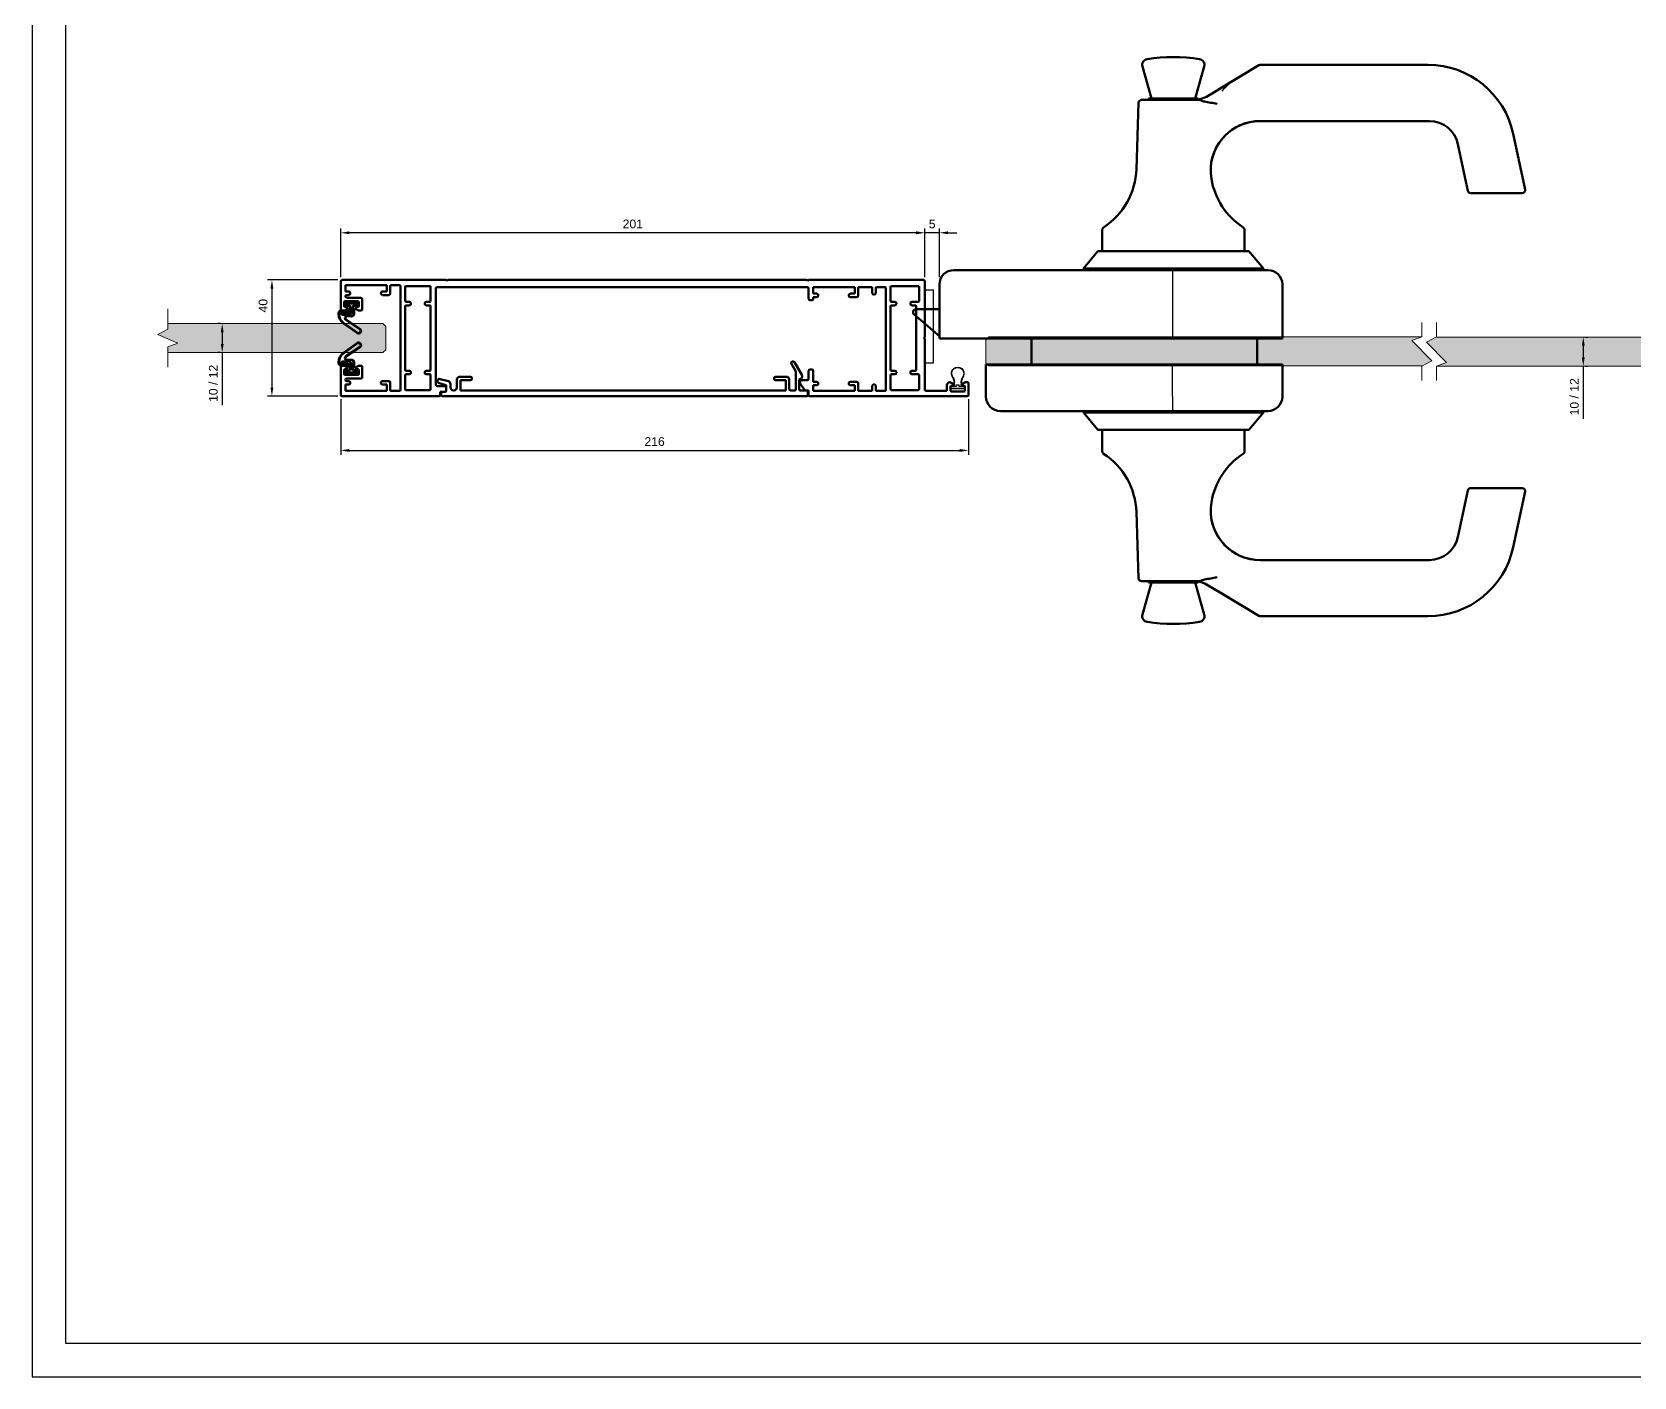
# Model space of a CAD drawing. Header units: millimetres. Extents: x 1679 to 2875, y 789 to 1630.
# Drawn here: x 1679 to 2230, y 789 to 1252 of the extents above; entities that cross this region are included whole.
import ezdxf
from ezdxf.lldxf.tags import DXFTag

# ---------------------------------------------------------------- set-up
doc = ezdxf.new("R2010")
doc.units = ezdxf.units.MM
for name, color, linetype in [('48800_-_L2315', 7, 'Continuous'), ('48800_-_L3000', 7, 'Continuous'), ('Blocchi', 7, 'Continuous'), ('COMP', 41, 'Continuous'), ('MANIGLIA_HOPPE_H', 7, 'Continuous'), ('MODULO_TECNICO_S', 7, 'Continuous'), ('PARTENZA_VERTICA', 7, 'Continuous'), ('quote', 3, 'Continuous'), ('RISCONTRO_SERRAT', 7, 'Continuous'), ('SCATTO_PER_MODUL', 7, 'Continuous')]:
    doc.layers.add(name, color=color, linetype=linetype)
doc.layers.add('GLASS & JOINTS', color=250, linetype='Continuous', lineweight=13)
doc.layers.add('GLASS HATCH', color=7, linetype='Continuous', true_color=0xb8ffed, transparency=0.5)
doc.styles.get("Standard").update_dxf_attribs({"font": 'arial.ttf'})
tags = doc.linetypes.add('HIDDEN2', pattern=[4.7625, 3.175, -1.5875]).pattern_tags.tags
tags[6:7] = [DXFTag(74, 4), DXFTag(75, 0), DXFTag(340, '0'), DXFTag(46, 0.0), DXFTag(50, 0.0), DXFTag(44, 0.0), DXFTag(45, 0.0)]
tags[4:5] = [DXFTag(74, 4), DXFTag(75, 0), DXFTag(340, '0'), DXFTag(46, 0.0), DXFTag(50, 0.0), DXFTag(44, 0.0), DXFTag(45, 0.0)]
doc.dimstyles.new('ISO-25$0', dxfattribs={"dimtxt": 3, "dimasz": 3, "dimexe": 1.5, "dimexo": 1.5, "dimgap": 1.5, "dimtad": 1, "dimtxsty": 'Standard', "dimcen": 2.5, "dimadec": 0, "dimazin": 0, "dimtfac": 1, "dimtmove": 0, "dimatfit": 3, "dimfxl": 1, "dimarcsym": 0})

# ---------------------------------------------------------------- blocks, each defined once
blk = doc.blocks.new('modulo tecnico')
at = {"layer": 'MODULO_TECNICO_S', "color": 1, "linetype": 'Continuous', "lineweight": 50}
for p, q in [((-201, 19.5), (-201, 9.8)), ((-164.7, 20), (-200.5, 20)), ((-199.4, 18.2), (-185.15, 18.2)), ((-199.4, 16), (-199.4, 18.2)), ((-185.15, 18.2), (-185.15, 16)), ((-183.95, 15.3), (-183.95, 17.9)), ((-183.65, 18.2), (-180.75, 18.2)), ((-180.45, 17.9), (-180.45, -17.9)), ((-178.85, 12.75), (-178.85, 17.6)), ((-178.55, 17.9), (-170.35, 17.9)), ((-170.05, 17.6), (-170.05, 12.75)), ((-168.25, -16), (-168.25, 17)), ((-167.75, 17.5), (-40.5, 17.5)), ((-164.4, 19.7), (-164.7, 20)), ((-164.1, 20), (-164.4, 19.7)), ((-40.61, 20), (-164.1, 20)), ((-40.3, 19.7), (-40.61, 20)), ((-40, 20), (-40.3, 19.7)), ((-0.5, 20), (-40, 20)), ((-40, 17), (-40, 13.5)), ((-38.4, 17.5), (-24.15, 17.5)), ((-38.4, 15.3), (-38.4, 17.5)), ((-24.15, 17.5), (-24.15, 15.3)), ((-22.95, 17.5), (-18.1, 17.5)), ((-22.95, 14.6), (-22.95, 17.5)), ((-18.1, 17.5), (-18.1, 15.5)), ((-16.9, 15.5), (-16.9, 17.2)), ((-16.6, 17.5), (-13.7, 17.5)), ((-13.4, 17.2), (-13.4, -17.9)), ((-11.8, 12.75), (-11.8, 17.6)), ((-11.5, 17.9), (-2.3, 17.9)), ((-2, 17.6), (-2, 12.75)), ((0, 0.4), (0, 19.5)), ((-199.8, 11), (-199.8, 12.4)), ((-199.5, 12.7), (-195.1, 12.7)), ((-198.2, 16), (-199.4, 16)), ((-198.95, 14.8), (-198.2, 14.8)), ((-194.1, 13.9), (-198.95, 13.9)), ((-197.7, 15.3), (-197.7, 15.5)), ((-194.8, 12.4), (-194.8, 11)), ((-193.6, 9.8), (-193.6, 13.4)), ((-187.15, 15.5), (-187.15, 15.3)), ((-185.15, 16), (-186.65, 16)), ((-186.65, 14.8), (-184.45, 14.8)), ((-177.35, 12.45), (-178.55, 12.45)), ((-178.55, 11.25), (-177.35, 11.25)), ((-176.85, 11.75), (-176.85, 11.95)), ((-172.05, 11.95), (-172.05, 11.75)), ((-170.35, 12.45), (-171.55, 12.45)), ((-171.55, 11.25), (-170.35, 11.25)), ((-39.5, 13), (-38.9, 13)), ((-37.2, 15.3), (-38.4, 15.3)), ((-38.4, 14.1), (-37.2, 14.1)), ((-38.4, 13.5), (-38.4, 14.1)), ((-36.7, 14.6), (-36.7, 14.8)), ((-26.15, 14.8), (-26.15, 14.6)), ((-24.15, 15.3), (-25.65, 15.3)), ((-25.65, 14.1), (-23.45, 14.1)), ((-17.6, 15), (-17.4, 15)), ((-10.3, 12.45), (-11.5, 12.45)), ((-11.5, 11.25), (-10.3, 11.25)), ((-9.8, 11.75), (-9.8, 11.95)), ((-5, 11.95), (-5, 11.75)), ((-2.3, 12.45), (-4.5, 12.45)), ((-4.5, 11.25), (-3.3, 11.25)), ((-200.7, 9.5), (-199.88, 9.5)), ((-199.73, 9.54), (-198.91, 9.99)), ((-199.05, 10.7), (-199.5, 10.7)), ((-198.75, 10.25), (-198.75, 10.4)), ((-195.85, 10.4), (-195.85, 10.25)), ((-195.69, 9.99), (-194.87, 9.54)), ((-195.1, 10.7), (-195.55, 10.7)), ((-194.72, 9.5), (-193.9, 9.5)), ((-178.85, -10.95), (-178.85, 10.95)), ((-170.05, 10.95), (-170.05, -10.95)), ((-11.8, -10.95), (-11.8, 10.95)), ((-3, 10.95), (-3, -10.95)), ((-0.4, 0), (0, 0.4)), ((0, -0.4), (-0.4, 0)), ((0, -17.7), (0, -0.4)), ((-201, -9.8), (-201, -19.5)), ((-199.88, -9.5), (-200.7, -9.5)), ((-199.8, -12.4), (-199.8, -11)), ((-198.91, -9.99), (-199.73, -9.54)), ((-199.5, -10.7), (-199.05, -10.7)), ((-198.75, -10.4), (-198.75, -10.25)), ((-195.85, -10.25), (-195.85, -10.4)), ((-194.87, -9.54), (-195.69, -9.99)), ((-195.55, -10.7), (-195.1, -10.7)), ((-194.8, -11), (-194.8, -12.4)), ((-193.9, -9.5), (-194.72, -9.5)), ((-193.6, -13.4), (-193.6, -9.8)), ((-38.9, -10.8), (-39.5, -10.8)), ((-195.1, -12.7), (-199.5, -12.7)), ((-199.4, -16), (-198.2, -16)), ((-199.4, -18.2), (-199.4, -16)), ((-198.95, -13.9), (-194.1, -13.9)), ((-198.2, -14.8), (-198.95, -14.8)), ((-197.7, -15.5), (-197.7, -15.3)), ((-187.15, -15.3), (-187.15, -15.5)), ((-184.45, -14.8), (-186.65, -14.8)), ((-186.65, -16), (-185.15, -16)), ((-185.15, -16), (-185.15, -18.2)), ((-183.95, -17.9), (-183.95, -15.3)), ((-178.85, -17.6), (-178.85, -12.75)), ((-177.35, -11.25), (-178.55, -11.25)), ((-178.55, -12.45), (-177.35, -12.45)), ((-176.85, -11.95), (-176.85, -11.75)), ((-172.05, -11.75), (-172.05, -11.95)), ((-170.35, -11.25), (-171.55, -11.25)), ((-171.55, -12.45), (-170.35, -12.45)), ((-170.05, -12.75), (-170.05, -17.6)), ((-165.25, -16.5), (-167.75, -16.5)), ((-42.86, -15.68), (-41.39, -17.79)), ((-40.5, -14.5), (-42.25, -14.5)), ((-40, -11.3), (-40, -14)), ((-38.4, -15), (-38.4, -11.3)), ((-37.2, -15), (-38.4, -15)), ((-38.4, -16.2), (-37.2, -16.2)), ((-38.4, -18.2), (-38.4, -16.2)), ((-36.7, -15.7), (-36.7, -15.5)), ((-26.15, -15.5), (-26.15, -15.7)), ((-23.45, -15), (-25.65, -15)), ((-25.65, -16.2), (-24.15, -16.2)), ((-24.15, -16.2), (-24.15, -18.2)), ((-22.95, -18.2), (-22.95, -15.5)), ((-18.1, -16.4), (-18.1, -18.2)), ((-17.4, -15.9), (-17.6, -15.9)), ((-16.9, -17.9), (-16.9, -16.4)), ((-11.8, -17.6), (-11.8, -12.75)), ((-10.3, -11.25), (-11.5, -11.25)), ((-11.5, -12.45), (-10.3, -12.45)), ((-9.8, -11.95), (-9.8, -11.75)), ((-5, -11.75), (-5, -11.95)), ((-3.3, -11.25), (-4.5, -11.25)), ((-4.5, -12.45), (-2.3, -12.45)), ((-2, -12.75), (-2, -17.6)), ((7.6, -16.2), (7.6, -18.2)), ((8.72, -15.2), (8.6, -15.2)), ((9.69, -15.69), (8.87, -15.24)), ((9.1, -16.4), (9.55, -16.4)), ((9.85, -16.1), (9.85, -15.95)), ((12.75, -15.95), (12.75, -16.1)), ((13.73, -15.24), (12.91, -15.69)), ((13.05, -16.4), (13.5, -16.4)), ((14.7, -15.2), (13.88, -15.2)), ((15, -19.5), (15, -15.5)), ((-200.5, -20), (-167.05, -20)), ((-185.15, -18.2), (-199.4, -18.2)), ((-180.75, -18.2), (-183.65, -18.2)), ((-170.35, -17.9), (-178.55, -17.9)), ((-166.75, -18.5), (-165.25, -18.5)), ((-166.75, -19.7), (-166.75, -18.5)), ((-164.75, -18), (-164.75, -17)), ((-40.98, -18), (-40.3, -18)), ((-40, -18.3), (-40, -19.7)), ((-39.7, -20), (14.5, -20)), ((-24.15, -18.2), (-38.4, -18.2)), ((-18.1, -18.2), (-22.95, -18.2)), ((-13.7, -18.2), (-16.6, -18.2)), ((-2.3, -17.9), (-11.5, -17.9)), ((7.6, -18.2), (0.5, -18.2)), ((8.8, -18.1), (8.8, -16.7)), ((13.5, -18.4), (9.1, -18.4)), ((13.8, -16.7), (13.8, -18.1))]:
    blk.add_line(p, q, dxfattribs=at)
for centre, radius, start, end in [((-200.5, 19.5), 0.5, 90, 180), ((-183.65, 17.9), 0.3, 90, 180), ((-180.75, 17.9), 0.3, 0, 90), ((-178.55, 17.6), 0.3, 90, 180), ((-170.35, 17.6), 0.3, 0, 90), ((-167.75, 17), 0.5, 90, 180), ((-40.5, 17), 0.5, 0, 90), ((-16.6, 17.2), 0.3, 90, 180), ((-13.7, 17.2), 0.3, 0, 90), ((-11.5, 17.6), 0.3, 90, 180), ((-2.3, 17.6), 0.3, 0, 90), ((-0.5, 19.5), 0.5, 0, 90), ((-199.5, 12.4), 0.3, 90, 180), ((-198.95, 14.35), 0.45, 90, 270), ((-198.2, 15.5), 0.5, 0, 90), ((-198.2, 15.3), 0.5, 270, 0), ((-195.1, 12.4), 0.3, 0, 90), ((-194.1, 13.4), 0.5, 0, 90), ((-186.65, 15.5), 0.5, 90, 180), ((-186.65, 15.3), 0.5, 180, 270), ((-184.45, 15.3), 0.5, 270, 0), ((-178.55, 12.75), 0.3, 180, 270), ((-178.55, 10.95), 0.3, 90, 180), ((-177.35, 11.95), 0.5, 0, 90), ((-177.35, 11.75), 0.5, 270, 0), ((-171.55, 11.95), 0.5, 90, 180), ((-171.55, 11.75), 0.5, 180, 270), ((-170.35, 12.75), 0.3, 270, 0), ((-170.35, 10.95), 0.3, 0, 90), ((-39.5, 13.5), 0.5, 180, 270), ((-38.9, 13.5), 0.5, 270, 0), ((-37.2, 14.8), 0.5, 0, 90), ((-37.2, 14.6), 0.5, 270, 0), ((-25.65, 14.8), 0.5, 90, 180), ((-25.65, 14.6), 0.5, 180, 270), ((-23.45, 14.6), 0.5, 270, 0), ((-17.6, 15.5), 0.5, 180, 270), ((-17.4, 15.5), 0.5, 270, 0), ((-11.5, 12.75), 0.3, 180, 270), ((-11.5, 10.95), 0.3, 90, 180), ((-10.3, 11.95), 0.5, 0, 90), ((-10.3, 11.75), 0.5, 270, 0), ((-4.5, 11.95), 0.5, 90, 180), ((-4.5, 11.75), 0.5, 180, 270), ((-3.3, 10.95), 0.3, 0, 90), ((-2.3, 12.75), 0.3, 270, 0), ((-200.7, 9.8), 0.3, 180, 270), ((-199.88, 9.8), 0.3, 270, 298.706), ((-199.5, 11), 0.3, 180, 270), ((-199.05, 10.4), 0.3, 0, 90), ((-199.05, 10.25), 0.3, 298.706, 0), ((-195.55, 10.4), 0.3, 90, 180), ((-195.55, 10.25), 0.3, 180, 241.294), ((-195.1, 11), 0.3, 270, 0), ((-194.72, 9.8), 0.3, 241.294, 270), ((-193.9, 9.8), 0.3, 270, 0), ((-200.7, -9.8), 0.3, 90, 180), ((-199.88, -9.8), 0.3, 61.294, 90), ((-199.5, -11), 0.3, 90, 180), ((-199.05, -10.4), 0.3, 270, 0), ((-199.05, -10.25), 0.3, 0, 61.294), ((-195.55, -10.25), 0.3, 118.706, 180), ((-195.55, -10.4), 0.3, 180, 270), ((-195.1, -11), 0.3, 0, 90), ((-194.72, -9.8), 0.3, 90, 118.706), ((-193.9, -9.8), 0.3, 0, 90), ((-178.55, -10.95), 0.3, 180, 270), ((-170.35, -10.95), 0.3, 270, 0), ((-39.5, -11.3), 0.5, 90, 180), ((-38.9, -11.3), 0.5, 0, 90), ((-11.5, -10.95), 0.3, 180, 270), ((-3.3, -10.95), 0.3, 270, 0), ((-199.5, -12.4), 0.3, 180, 270), ((-198.95, -14.35), 0.45, 90, 270), ((-198.2, -15.3), 0.5, 0, 90), ((-198.2, -15.5), 0.5, 270, 0), ((-195.1, -12.4), 0.3, 270, 0), ((-194.1, -13.4), 0.5, 270, 0), ((-186.65, -15.3), 0.5, 90, 180), ((-186.65, -15.5), 0.5, 180, 270), ((-184.45, -15.3), 0.5, 0, 90), ((-178.55, -12.75), 0.3, 90, 180), ((-177.35, -11.75), 0.5, 0, 90), ((-177.35, -11.95), 0.5, 270, 0), ((-171.55, -11.75), 0.5, 90, 180), ((-171.55, -11.95), 0.5, 180, 270), ((-170.35, -12.75), 0.3, 0, 90), ((-167.75, -16), 0.5, 180, 270), ((-165.25, -17), 0.5, 0, 90), ((-42.25, -15.25), 0.75, 90, 215.0064), ((-40.5, -14), 0.5, 270, 0), ((-37.2, -15.5), 0.5, 0, 90), ((-37.2, -15.7), 0.5, 270, 0), ((-25.65, -15.5), 0.5, 90, 180), ((-25.65, -15.7), 0.5, 180, 270), ((-23.45, -15.5), 0.5, 0, 90), ((-17.6, -16.4), 0.5, 90, 180), ((-17.4, -16.4), 0.5, 0, 90), ((-11.5, -12.75), 0.3, 90, 180), ((-10.3, -11.75), 0.5, 0, 90), ((-10.3, -11.95), 0.5, 270, 0), ((-4.5, -11.75), 0.5, 90, 180), ((-4.5, -11.95), 0.5, 180, 270), ((-2.3, -12.75), 0.3, 0, 90), ((8.6, -16.2), 1, 90, 180), ((8.72, -15.5), 0.3, 61.294, 90), ((9.1, -16.7), 0.3, 90, 180), ((9.55, -16.1), 0.3, 270, 0), ((9.55, -15.95), 0.3, 0, 61.294), ((13.05, -15.95), 0.3, 118.706, 180), ((13.05, -16.1), 0.3, 180, 270), ((13.5, -16.7), 0.3, 0, 90), ((13.88, -15.5), 0.3, 90, 118.706), ((14.7, -15.5), 0.3, 0, 90), ((-200.5, -19.5), 0.5, 180, 270), ((-183.65, -17.9), 0.3, 180, 270), ((-180.75, -17.9), 0.3, 270, 0), ((-178.55, -17.6), 0.3, 180, 270), ((-170.35, -17.6), 0.3, 270, 0), ((-167.05, -19.7), 0.3, 270, 0), ((-165.25, -18), 0.5, 270, 0), ((-40.98, -17.5), 0.5, 215.0064, 270), ((-40.3, -18.3), 0.3, 0, 90), ((-39.7, -19.7), 0.3, 180, 270), ((-16.6, -17.9), 0.3, 180, 270), ((-13.7, -17.9), 0.3, 270, 0), ((-11.5, -17.6), 0.3, 180, 270), ((-2.3, -17.6), 0.3, 270, 0), ((0.5, -17.7), 0.5, 180, 270), ((9.1, -18.1), 0.3, 180, 270), ((13.5, -18.1), 0.3, 270, 0), ((14.5, -19.5), 0.5, 270, 0)]:
    blk.add_arc(centre, radius, start, end, dxfattribs=at)
at = {"layer": 'RISCONTRO_SERRAT', "color": 1, "linetype": 'Continuous', "lineweight": 50}
blk.add_line((0, 6.45), (0, 16.5), dxfattribs=at)
blk = doc.blocks.new('48800')
at = {"layer": '48800_-_L3000', "linetype": 'Continuous', "lineweight": 5}
h = blk.add_hatch(dxfattribs=at)
h.set_pattern_fill('LINE', color=3, scale=2, angle=45, style=0)
h.set_pattern_definition([(45, (-6239.775, -3270.2284), (-4.490128, 4.490128), [])])
edge = h.paths.add_edge_path()
edge.add_arc((9.4, 2.41), 0.897, 334.1295, 494.3643)
edge.add_line((8.77, 3.05), (5.44, -1.86))
edge.add_arc((4.92, -1.52), 0.632, 270, 326.6991, ccw=False)
edge.add_arc((5, -1.51), 0.64, 180.3129, 262.8679, ccw=False)
edge.add_line((4.36, -1.52), (4.39, -0.03))
edge.add_arc((3.39, -0.03), 1, 0, 90)
edge.add_line((3.39, 0.97), (2.4, 0.97))
edge.add_arc((2.4, 0.71), 0.253, 90, 120)
edge.add_line((2.27, 0.93), (1.59, 0.54))
edge.add_arc((1.47, 0.76), 0.253, 270, 300, ccw=False)
edge.add_line((1.47, 0.51), (1.01, 0.51))
edge.add_line((1.01, 0.51), (1.01, 0.41))
edge.add_line((1.01, 0.41), (1.47, 0.41))
edge.add_arc((1.47, 0.76), 0.353, 270, 300)
edge.add_line((1.64, 0.45), (2.32, 0.85))
edge.add_arc((2.4, 0.71), 0.153, 90, 120, ccw=False)
edge.add_line((2.4, 0.87), (3.39, 0.87))
edge.add_arc((3.39, -0.03), 0.9, 0.0699, 90, ccw=False)
edge.add_line((4.29, -0.03), (4.26, -1.51))
edge.add_arc((5, -1.51), 0.74, 180.2005, 263.35)
edge.add_arc((4.92, -1.52), 0.732, 269.5118, 326.6433)
edge.add_line((5.53, -1.92), (8.85, 2.99))
edge.add_arc((9.4, 2.41), 0.797, -25.2784, 133.6585, ccw=False)
edge.add_line((10.12, 2.07), (6.71, -2.69))
edge.add_arc((3.54, -0.42), 3.9, 270, 324.4343, ccw=False)
edge.add_line((3.54, -4.32), (3.25, -4.32))
edge.add_arc((3.27, -3.48), 0.839, 196.694, 268.7318, ccw=False)
edge.add_line((2.47, -3.72), (2.5, -1.15))
edge.add_arc((2.15, -1.15), 0.353, 359.8862, 420)
edge.add_line((2.32, -0.85), (1.64, -0.45))
edge.add_arc((1.47, -0.76), 0.353, 60, 90)
edge.add_line((1.47, -0.41), (1.01, -0.41))
edge.add_line((1.01, -0.41), (1.01, -0.51))
edge.add_line((1.01, -0.51), (1.47, -0.51))
edge.add_arc((1.47, -0.76), 0.253, 60, 90, ccw=False)
edge.add_line((1.59, -0.54), (2.27, -0.93))
edge.add_arc((2.15, -1.15), 0.253, 0, 60, ccw=False)
edge.add_line((2.4, -1.15), (2.37, -3.74))
edge.add_arc((3.27, -3.48), 0.939, 195.7327, 268.8012)
edge.add_line((3.25, -4.42), (3.54, -4.42))
edge.add_arc((3.54, -0.42), 4, 270, 324.4343)
edge.add_line((6.8, -2.75), (10.2, 2.02))
at = {"layer": '48800_-_L2315', "color": 3, "linetype": 'Continuous', "lineweight": 50}
for p, q in [((2.37, 0.86), (2.37, 0.81)), ((2.37, 0.38), (2.37, 0.33)), ((3.25, 0.87), (3.25, 0.82)), ((2.37, -0.45), (2.37, -0.5)), ((2.37, -0.81), (2.37, -0.88)), ((3.25, -0.09), (3.25, -0.17)), ((3.25, -3.38), (3.25, -3.43)), ((3.25, -4.27), (3.25, -4.32))]:
    blk.add_line(p, q, dxfattribs=at)
at = {"layer": '48800_-_L3000', "color": 3, "linetype": 'Continuous', "lineweight": 50}
for p, q in [((0, 2.02), (0, -2.02)), ((0.76, 0.63), (0.76, 2.02)), ((1.47, 0.51), (1.01, 0.51)), ((1.01, 0.51), (1.01, 0.41)), ((1.01, 0.41), (1.47, 0.41)), ((1.96, 0.38), (1.01, 0.38)), ((2.27, 0.93), (1.59, 0.54)), ((1.64, 0.45), (2.32, 0.85)), ((2.35, 0.8), (1.7, 0.43)), ((1.7, 0.43), (1.96, 0.43)), ((3.39, 0.97), (2.4, 0.97)), ((2.4, 0.87), (3.39, 0.87)), ((3.39, 0.82), (2.4, 0.82)), ((8.77, 3.05), (5.44, -1.86)), ((5.53, -1.92), (8.85, 2.99)), ((8.88, 2.95), (5.57, -1.95)), ((6.67, -2.66), (10.07, 2.09)), ((10.12, 2.07), (6.71, -2.69)), ((6.8, -2.75), (10.2, 2.02)), ((0.76, -2.02), (0.76, -0.63)), ((1.01, -0.38), (2, -0.38)), ((1.47, -0.41), (1.01, -0.41)), ((1.01, -0.41), (1.01, -0.51)), ((1.01, -0.51), (1.47, -0.51)), ((1.59, -0.54), (2.27, -0.93)), ((2.32, -0.85), (1.64, -0.45)), ((2, -0.43), (1.7, -0.43)), ((1.7, -0.43), (2.35, -0.8)), ((2.4, -1.15), (2.37, -3.74)), ((2.47, -3.72), (2.5, -1.15)), ((2.55, -1.15), (2.52, -3.72)), ((2.95, -3.02), (2.95, -1.38)), ((3, -1.38), (3, -3.02)), ((3.25, -4.27), (3.54, -4.27)), ((3.54, -4.32), (3.25, -4.32)), ((3.25, -4.42), (3.54, -4.42)), ((3.76, -3.02), (3.76, -1.42)), ((3.81, -1.42), (3.81, -3.02)), ((4.21, -1.51), (4.24, -0.03)), ((4.29, -0.03), (4.26, -1.51)), ((4.36, -1.52), (4.39, -0.03))]:
    blk.add_line(p, q, dxfattribs=at)
for centre, radius, start, end in [((0.38, 2.02), 0.379, 0, 180), ((1.01, 0.63), 0.253, 180, 270), ((1.47, 0.76), 0.253, 270, 300), ((1.47, 0.76), 0.353, 270, 300), ((1.96, -1.42), 1.85, 0, 90), ((1.96, -1.42), 1.8, 0, 90), ((2.4, 0.71), 0.253, 90, 120), ((2.4, 0.71), 0.153, 90, 120), ((2.4, 0.71), 0.103, 90, 120), ((3.39, -0.03), 1, 0, 90), ((3.39, -0.03), 0.9, 0.0699, 90), ((3.39, -0.03), 0.85, 0.1094, 90), ((9.4, 2.41), 0.897, 334.1295, 134.3643), ((9.4, 2.41), 0.797, 334.7216, 133.6585), ((9.4, 2.41), 0.747, 335.0614, 133.2533), ((0.38, -2.02), 0.379, 180, 0), ((1.01, -0.63), 0.253, 90, 180), ((1.47, -0.76), 0.353, 60, 90), ((1.47, -0.76), 0.253, 60, 90), ((2, -1.38), 1, 0, 90), ((2, -1.38), 0.95, 0, 90), ((2.15, -1.15), 0.253, 0, 60), ((2.15, -1.15), 0.353, 359.8862, 60), ((2.15, -1.15), 0.403, 359.846, 60), ((3.27, -3.48), 0.939, 195.7327, 268.8012), ((3.27, -3.48), 0.839, 196.694, 268.7318), ((3.27, -3.48), 0.789, 197.2424, 268.6922), ((3.38, -3.02), 0.429, 180, 0), ((3.38, -3.02), 0.379, 180, 0), ((3.54, -0.42), 3.85, 270, 324.4343), ((3.54, -0.42), 3.9, 270, 324.4343), ((3.54, -0.42), 4, 270, 324.4343), ((5, -1.51), 0.79, 180.1525, 263.5452), ((5, -1.51), 0.74, 180.2005, 263.35), ((5, -1.51), 0.64, 180.3129, 262.8679), ((4.92, -1.52), 0.732, 269.5118, 326.6433), ((4.92, -1.52), 0.782, 269.3145, 326.6195), ((4.92, -1.52), 0.632, 270, 326.6991)]:
    blk.add_arc(centre, radius, start, end, dxfattribs=at)
at = {"layer": 'PARTENZA_VERTICA', "color": 3, "linetype": 'Continuous', "lineweight": 50}
for p, q in [((2.2, 0.72), (2.2, 0.77)), ((2.2, 0.36), (2.2, 0.41)), ((2.2, -0.45), (2.2, -0.4)), ((2.2, -0.77), (2.2, -0.72))]:
    blk.add_line(p, q, dxfattribs=at)
blk = doc.blocks.new('maniglia Paris HCS vetro')
at = {"layer": 'MANIGLIA_HOPPE_H', "color": 3, "linetype": 'Continuous', "lineweight": 50}
for p, q in [((57.01, 87.05), (53.86, 98.03)), ((75.13, 98.03), (71.99, 87.05)), ((80.65, 90.46), (93.96, 98.46)), ((94.48, 98.61), (152.09, 98.61)), ((76.52, 87.98), (78.41, 89.12)), ((78.41, 89.12), (80.65, 90.46)), ((52.56, 85.59), (51.76, 62.72)), ((53.56, 86.55), (68.96, 86.55)), ((73, 87.05), (56, 87.05)), ((56, 87.05), (56, 86.55)), ((68.96, 86.55), (73.18, 86.55)), ((73, 86.68), (73, 87.05)), ((152.62, 79.26), (94.33, 79.26)), ((181.43, 74.84), (185.5, 55.71)), ((165.81, 55.29), (162.4, 71.34)), ((174.97, 54.5), (166.79, 54.5)), ((176.34, 54.5), (174.97, 54.5)), ((184.52, 54.5), (176.34, 54.5)), ((40.04, 41.86), (40.04, 34.5)), ((88.96, 34.5), (88.96, 41.86)), ((38.54, 34.5), (33.54, 28.5)), ((90.46, 34.5), (38.54, 34.5)), ((95.46, 28.5), (90.46, 34.5)), ((-11, 28), (8, 28)), ((8, 28), (64.5, 28)), ((95.46, 28.5), (33.54, 28.5)), ((33.54, 28.5), (33.54, 28)), ((97, 28), (64.5, 28)), ((95.46, 28), (95.46, 28.5)), ((-16, 23), (-16, 4.5)), ((102, 4.5), (102, 23)), ((-16, 5.29), (-24.72, 12.74)), ((-24.07, 14.5), (-16, 14.5)), ((-16, 4.5), (8, 4.5)), ((8, 4.5), (64.5, 4.5)), ((15.66, -4.5), (15.66, 4.5)), ((102, 4.5), (64.5, 4.5)), ((93.34, 4.5), (93.34, -4.5)), ((0, -4.5), (24, -4.5)), ((0, -15.5), (0, -4.5)), ((24, -4.5), (64.5, -4.5)), ((102, -4.5), (64.5, -4.5)), ((102, -15.5), (102, -4.5)), ((24, -20.5), (5, -20.5)), ((64.5, -20.5), (24, -20.5)), ((33.54, -20.5), (33.54, -21)), ((95.46, -21), (33.54, -21)), ((33.54, -21), (38.54, -27)), ((64.5, -20.5), (97, -20.5)), ((90.46, -27), (95.46, -21)), ((95.46, -21), (95.46, -20.5)), ((90.46, -27), (38.54, -27)), ((40.04, -27), (40.04, -34.35)), ((88.96, -34.35), (88.96, -27)), ((162.4, -63.84), (165.81, -47.79)), ((166.79, -47), (174.97, -47)), ((174.97, -47), (176.34, -47)), ((176.34, -47), (184.52, -47)), ((185.5, -48.21), (181.43, -67.34)), ((51.76, -55.22), (52.56, -78.09)), ((94.33, -71.76), (152.62, -71.76)), ((53.56, -79.05), (68.96, -79.05)), ((53.86, -90.53), (57.01, -79.55)), ((68.82, -79.05), (56, -79.05)), ((56, -79.05), (56, -79.55)), ((73, -79.55), (56, -79.55)), ((73.18, -79.05), (68.96, -79.05)), ((71.99, -79.55), (75.13, -90.53)), ((73, -79.55), (73, -79.18)), ((78.41, -81.62), (76.52, -80.48)), ((80.65, -82.96), (78.41, -81.62)), ((93.96, -90.96), (80.65, -82.96)), ((152.09, -91.1), (94.48, -91.1))]:
    blk.add_line(p, q, dxfattribs=at)
at = {"layer": 'MANIGLIA_HOPPE_H', "color": 3, "linetype": 'HIDDEN2', "lineweight": 25}
for p, q in [((64.17, 23), (64.17, 4.5)), ((64.17, -15.5), (64.17, -4.5))]:
    blk.add_line(p, q, dxfattribs=at)
at = {"layer": 'MANIGLIA_HOPPE_H', "color": 3, "linetype": 'Continuous', "lineweight": 50}
for centre, radius, start, end in [((55.79, 98.58), 2, 98.7588, 196.0015), ((64.5, 42.03), 59.22, 81.2412, 98.7588), ((73.21, 98.58), 2, 343.9985, 81.2412), ((94.48, 97.61), 1, 90, 120.9997), ((152.09, 68.61), 30, 12.0012, 90), ((53.56, 85.55), 1, 90, 177.9997), ((71.37, 96.55), 10, 270, 300.9997), ((109.45, 268.7), 185.9, 259.3786, 260.7535), ((94.34, 62.26), 17, 90, 189.6195), ((152.62, 69.26), 10, 11.9997, 90), ((26.78, 63.6), 25, 303.2644, 357.9997), ((102.22, 63.6), 25, 189.6195, 236.7356), ((166.79, 55.5), 1, 191.9997, 270), ((184.52, 55.5), 1, 270, 12.0012), ((41.04, 41.86), 1, 123.2644, 180), ((87.96, 41.86), 1, 0, 56.7356), ((-11, 23), 5, 90, 180), ((97, 23), 5, 0, 90), ((-24.07, 13.5), 1, 90, 229.5033), ((5, -15.5), 5, 180, 270), ((97, -15.5), 5, 270, 0), ((41.04, -34.35), 1, 180, 236.7352), ((26.78, -56.09), 25, 2.0003, 56.7352), ((102.22, -56.09), 25, 123.2648, 170.4091), ((87.96, -34.35), 1, 303.2648, 0), ((166.79, -48), 1, 90, 168.0003), ((184.52, -48), 1, 347.9988, 90), ((94.34, -54.76), 17, 170.4091, 270), ((152.62, -61.76), 10, 270, 348.0003), ((152.09, -61.1), 30, 270, 347.9988), ((53.56, -78.05), 1, 182.0003, 270), ((71.37, -89.05), 10, 59.0003, 90), ((109.45, -261.2), 185.9, 99.2465, 100.6214), ((55.79, -91.08), 2, 163.9985, 261.2412), ((64.5, -34.53), 59.22, 261.2412, 278.7588), ((73.21, -91.08), 2, 278.7588, 16.0015), ((94.48, -90.1), 1, 239.0003, 270)]:
    blk.add_arc(centre, radius, start, end, dxfattribs=at)
at = {"layer": 'MANIGLIA_HOPPE_H', "color": 3, "linetype": 'HIDDEN2', "lineweight": 25}
for centre, radius, start, end in [((99.89, 72.26), 25.52, 122.7362, 137.1865), ((332.37, 24.28), 268.2, 179.2054, 180.2736), ((332.37, -16.78), 268.2, 179.7264, 180.7946)]:
    blk.add_arc(centre, radius, start, end, dxfattribs=at)
for centre, start_param, end_param in [((94.33, 62.26), 0, 1.622245), ((94.33, -54.76), 1.520997, 3.141593)]:
    blk.add_ellipse(centre, major_axis=(0, 17), ratio=0.99986, start_param=start_param, end_param=end_param, dxfattribs=at)
at = {"layer": 'MANIGLIA_HOPPE_H', "color": 3, "linetype": 'Continuous', "lineweight": 50}
for centre, start_param, end_param in [((94.33, 62.26), 0, 1.614503), ((94.33, -54.76), 1.522329, 3.141593)]:
    blk.add_ellipse(centre, major_axis=(0, 17), ratio=0.99986, start_param=start_param, end_param=end_param, dxfattribs=at)
for points in [[(73.18, 86.55), (73.35, 86.55), (73.52, 86.54), (73.84, 86.47), (74, 86.41), (74.32, 86.28), (74.48, 86.2), (74.83, 86.07), (75, 86.02), (75.19, 85.98)], [(75.19, -78.48), (75, -78.52), (74.83, -78.57), (74.49, -78.7), (74.32, -78.78), (74, -78.91), (73.84, -78.97), (73.52, -79.04), (73.35, -79.05), (73.18, -79.05)]]:
    blk.add_open_spline(points, degree=3, knots=[0, 0, 0, 0, 0.25, 0.25, 0.5, 0.5, 0.75, 0.75, 1, 1, 1, 1], dxfattribs=at)
blk = doc.blocks.new('Cartiglio A3')
at = {"color": 6}
for points in [[(0, 726.876), (0, 0), (1034.376, 0), (1034.376, 726.876)], [(10, 716.876), (10, 10), (1024.376, 10), (1024.376, 716.876)]]:
    blk.add_lwpolyline(points, close=True, dxfattribs=at)
blk = doc.blocks.new('copertina modulo tecnico')
at = {"layer": 'SCATTO_PER_MODUL', "color": 5, "linetype": 'Continuous', "lineweight": 50}
for p, q in [((118.79, 8.3), (120.17, 5.92)), ((122.37, 4.51), (119.83, 8.9)), ((-2.44, 1.65), (0, 1)), ((0.76, 2.35), (-2.06, 3.1)), ((0, 1), (0, -1)), ((1.5, 0.2), (1.5, 1.38)), ((3.7, 2.9), (3.7, 0.2)), ((8.4, 3.9), (4.7, 3.9)), ((4.9, 2.7), (8.4, 2.7)), ((4.9, -0.8), (4.9, 2.7)), ((8.9, 3.2), (8.9, 3.4)), ((112.85, 3.4), (112.85, 3.2)), ((117.05, 3.9), (113.35, 3.9)), ((113.35, 2.7), (116.85, 2.7)), ((116.85, 2.7), (116.85, -0.8)), ((118.05, -0.3), (118.05, 2.9)), ((120.3, 5.42), (120.3, -0.5)), ((121.5, 2.86), (122, 3.14)), ((121.5, -0.5), (121.5, 2.86)), ((-1.7, -1.6), (-1.7, -2.5)), ((-0.3, -1.3), (-1.4, -1.3)), ((-1.4, -2.8), (124.15, -2.8)), ((2.7, -0.8), (2.5, -0.8)), ((116.85, -0.8), (4.9, -0.8)), ((120, -0.8), (118.55, -0.8)), ((124.15, -0.8), (121.8, -0.8)), ((124.45, -2.5), (124.45, -1.1))]:
    blk.add_line(p, q, dxfattribs=at)
for centre, radius, start, end in [((119.31, 8.6), 0.6, 30.0003, 210.0003), ((119.3, 5.42), 1, 0, 30.0003), ((-2.25, 2.38), 0.75, 75.0009, 255.0009), ((0.5, 1.38), 1, 0, 75.0009), ((2.5, 0.2), 1, 180, 270), ((2.7, 0.2), 1, 270, 0.0008), ((4.7, 2.9), 1, 90, 180.0008), ((8.4, 3.4), 0.5, 0, 90), ((8.4, 3.2), 0.5, 270, 0), ((113.35, 3.4), 0.5, 90, 180), ((113.35, 3.2), 0.5, 180, 270), ((117.05, 2.9), 1, 359.9992, 90), ((121.5, 4.01), 1, 299.9911, 30.0003), ((-1.4, -1.6), 0.3, 90, 180), ((-1.4, -2.5), 0.3, 180, 270.0008), ((-0.3, -1), 0.3, 270, 0), ((118.55, -0.3), 0.5, 179.9992, 270.0006), ((120, -0.5), 0.3, 270.0006, 0), ((121.8, -0.5), 0.3, 180, 270), ((124.15, -1.1), 0.3, 0, 90), ((124.15, -2.5), 0.3, 270.0008, 0)]:
    blk.add_arc(centre, radius, start, end, dxfattribs=at)
blk = doc.blocks.new('*D183')
at = {"layer": 'Defpoints', "color": 0, "transparency": 16777216}
for p in [(1744.91, 1151.35), (1744.12, 1141.35), (1744.91, 1141.35)]:
    blk.add_point(p, dxfattribs=at)
at = {"layer": 'quote', "color": 0, "lineweight": -2, "transparency": 16777216}
for p, q in [((1743.41, 1151.35), (1742.62, 1151.35)), ((1744.12, 1148.35), (1744.12, 1144.35)), ((1743.41, 1141.35), (1742.62, 1141.35)), ((1744.12, 1141.35), (1744.12, 1123.22))]:
    blk.add_line(p, q, dxfattribs=at)
at = {"layer": 'quote', "color": 0, "transparency": 16777216}
for points in [[(1743.62, 1148.35), (1744.62, 1148.35), (1744.12, 1151.35)], [(1743.62, 1144.35), (1744.62, 1144.35), (1744.12, 1141.35)]]:
    blk.add_solid(points, dxfattribs=at)
at = {"layer": 'quote', "color": 0, "transparency": 16777216, "insert": (1741.07, 1130.78), "char_height": 3, "attachment_point": 5, "rotation": 90}
blk.add_mtext('10 / 12', dxfattribs=at)
blk = doc.blocks.new('*D202')
at = {"layer": 'Defpoints', "color": 0, "transparency": 16777216}
for p in [(1785.39, 1166.35), (1761.22, 1126.35), (1785.39, 1126.35)]:
    blk.add_point(p, dxfattribs=at)
at = {"layer": 'quote', "color": 0, "lineweight": -2, "transparency": 16777216}
for p, q in [((1783.89, 1166.35), (1759.72, 1166.35)), ((1761.22, 1163.35), (1761.22, 1129.35)), ((1783.89, 1126.35), (1759.72, 1126.35))]:
    blk.add_line(p, q, dxfattribs=at)
at = {"layer": 'quote', "color": 0, "transparency": 16777216}
for points in [[(1760.72, 1163.35), (1761.72, 1163.35), (1761.22, 1166.35)], [(1760.72, 1129.35), (1761.72, 1129.35), (1761.22, 1126.35)]]:
    blk.add_solid(points, dxfattribs=at)
at = {"layer": 'quote', "color": 0, "transparency": 16777216, "insert": (1758.19, 1157.5), "char_height": 3, "attachment_point": 5, "rotation": 90}
blk.add_mtext('40', dxfattribs=at)
blk = doc.blocks.new('*D203')
at = {"layer": 'Defpoints', "color": 0, "transparency": 16777216}
for p in [(1784.89, 1182.58), (1784.89, 1165.85), (1985.89, 1165.85)]:
    blk.add_point(p, dxfattribs=at)
at = {"layer": 'quote', "color": 0, "lineweight": -2, "transparency": 16777216}
for p, q in [((1784.89, 1167.35), (1784.89, 1184.08)), ((1982.89, 1182.58), (1787.89, 1182.58)), ((1985.89, 1167.35), (1985.89, 1184.08))]:
    blk.add_line(p, q, dxfattribs=at)
at = {"layer": 'quote', "color": 0, "transparency": 16777216}
for points in [[(1787.89, 1183.08), (1787.89, 1182.08), (1784.89, 1182.58)], [(1982.89, 1183.08), (1982.89, 1182.08), (1985.89, 1182.58)]]:
    blk.add_solid(points, dxfattribs=at)
at = {"layer": 'quote', "color": 0, "transparency": 16777216, "insert": (1885.39, 1185.61), "char_height": 3, "attachment_point": 5}
blk.add_mtext('201', dxfattribs=at)
blk = doc.blocks.new('*D204')
at = {"layer": 'Defpoints', "color": 0, "transparency": 16777216}
for p in [(1784.89, 1126.85), (2000.89, 1126.85), (2000.89, 1107.7)]:
    blk.add_point(p, dxfattribs=at)
at = {"layer": 'quote', "color": 0, "lineweight": -2, "transparency": 16777216}
for p, q in [((1784.89, 1125.35), (1784.89, 1106.2)), ((2000.89, 1125.35), (2000.89, 1106.2)), ((1787.89, 1107.7), (1997.89, 1107.7))]:
    blk.add_line(p, q, dxfattribs=at)
at = {"layer": 'quote', "color": 0, "transparency": 16777216}
for points in [[(1787.89, 1108.2), (1787.89, 1107.2), (1784.89, 1107.7)], [(1997.89, 1108.2), (1997.89, 1107.2), (2000.89, 1107.7)]]:
    blk.add_solid(points, dxfattribs=at)
at = {"layer": 'quote', "color": 0, "transparency": 16777216, "insert": (1892.89, 1110.73), "char_height": 3, "attachment_point": 5}
blk.add_mtext('216', dxfattribs=at)
blk = doc.blocks.new('*D208')
at = {"layer": 'Defpoints', "color": 0, "transparency": 16777216}
for p in [(1985.89, 1182.58), (1985.89, 1165.82), (1990.89, 1165.82)]:
    blk.add_point(p, dxfattribs=at)
at = {"layer": 'quote', "color": 0, "lineweight": -2, "transparency": 16777216}
for p, q in [((1982.89, 1182.58), (1979.89, 1182.58)), ((1985.89, 1167.32), (1985.89, 1184.08)), ((1990.89, 1182.58), (1985.89, 1182.58)), ((1990.89, 1167.32), (1990.89, 1184.08)), ((1993.89, 1182.58), (1996.89, 1182.58))]:
    blk.add_line(p, q, dxfattribs=at)
at = {"layer": 'quote', "color": 0, "transparency": 16777216}
for points in [[(1982.89, 1183.08), (1982.89, 1182.08), (1985.89, 1182.58)], [(1993.89, 1183.08), (1993.89, 1182.08), (1990.89, 1182.58)]]:
    blk.add_solid(points, dxfattribs=at)
at = {"layer": 'quote', "color": 0, "transparency": 16777216, "insert": (1988.39, 1185.61), "char_height": 3, "attachment_point": 5}
blk.add_mtext('5', dxfattribs=at)
blk = doc.blocks.new('*D210')
at = {"layer": 'Defpoints', "color": 0, "transparency": 16777216}
for p in [(2211.64, 1146.72), (2211.64, 1136.72), (2212.43, 1136.72)]:
    blk.add_point(p, dxfattribs=at)
at = {"layer": 'quote', "color": 0, "lineweight": -2, "transparency": 16777216}
for p, q in [((2213.14, 1146.72), (2213.93, 1146.72)), ((2212.43, 1143.72), (2212.43, 1139.72)), ((2212.43, 1136.72), (2212.43, 1118.58)), ((2213.14, 1136.72), (2213.93, 1136.72))]:
    blk.add_line(p, q, dxfattribs=at)
at = {"layer": 'quote', "color": 0, "transparency": 16777216}
for points in [[(2211.93, 1143.72), (2212.93, 1143.72), (2212.43, 1146.72)], [(2211.93, 1139.72), (2212.93, 1139.72), (2212.43, 1136.72)]]:
    blk.add_solid(points, dxfattribs=at)
at = {"layer": 'quote', "color": 0, "transparency": 16777216, "insert": (2209.37, 1126.15), "char_height": 3, "attachment_point": 5, "rotation": 90}
blk.add_mtext('10 / 12', dxfattribs=at)
blk = doc.blocks.new('48750')
at = {"layer": 'COMP'}
for p, q in [((-3.8, 1.56), (-4.38, 1.84)), ((-1.46, 1.14), (-2.05, 1.14)), ((-4.38, -1.84), (-3.8, -1.56)), ((-2.05, -1.14), (-1.46, -1.14))]:
    blk.add_line(p, q, dxfattribs=at)
blk.add_lwpolyline([(-0.95, 1.75, -0.414214), (-1.45, 1.25), (-2.05, 1.25, -0.117054), (-3.75, 1.65), (-4.33, 1.94, 1.622467), (-4.33, -1.94), (-3.75, -1.65, -0.117054), (-2.05, -1.25), (-1.45, -1.25, -0.414214), (-0.95, -1.75), (-0.95, -2.41), (0, -2.41), (0, 2.41), (-0.95, 2.41)], format="xyb", close=True, dxfattribs=at)
blk.add_lwpolyline([(-0.1, 2.32), (-0.85, 2.32), (-0.85, 0.4), (-1.35, 0.4), (-1.35, -0.4), (-0.85, -0.4), (-0.85, -2.31), (-0.1, -2.31)], close=True, dxfattribs=at)
for centre, radius, start, end in [((-5.3, 0), 2.07, 63.2948, 296.7052), ((-2.05, 5.03), 3.89, 243.2948, 270), ((-1.46, 1.75), 0.61, 270, 0), ((-2.05, -5.03), 3.89, 90, 116.7052), ((-1.46, -1.75), 0.61, 0, 90)]:
    blk.add_arc(centre, radius, start, end, dxfattribs=at)

msp = doc.modelspace()

# ---------------------------------------------------------------- hatches: boundary and pattern name
at = {"layer": 'GLASS HATCH'}
h = msp.add_hatch(color=256, dxfattribs=at)
h.dxf.hatch_style = 1
h.paths.add_polyline_path([(1799.438, 1141.355), (1800.438, 1142.355), (1800.438, 1150.355), (1799.438, 1151.355), (1725.432, 1151.355), (1725.432, 1149.373), (1721.997, 1147.623), (1728.866, 1144.623), (1725.432, 1143.373), (1725.432, 1141.355)])
h = msp.add_hatch(color=256, dxfattribs=at)
h.dxf.hatch_style = 1
h.paths.add_polyline_path([(2156.929, 1136.755), (2160.328, 1138.487), (2153.459, 1145.487), (2156.894, 1146.737), (2156.894, 1146.755), (2007.888, 1146.755), (2006.888, 1145.755), (2006.888, 1137.755), (2007.888, 1136.755)])
h = msp.add_hatch(color=256, dxfattribs=at)
h.dxf.hatch_style = 1
h.paths.add_polyline_path([(2300.339, 1136.719), (2301.339, 1137.719), (2301.339, 1145.719), (2300.339, 1146.719), (2161.858, 1146.719), (2158.459, 1144.987), (2165.328, 1137.987), (2161.894, 1136.737), (2161.894, 1136.719)])

# ---------------------------------------------------------------- linework, layer by layer
msp.add_lwpolyline([(1985.888, 1137.855), (1988.888, 1137.855), (1988.888, 1162.855), (1985.888, 1162.855)], close=True)
at = {"layer": 'GLASS & JOINTS'}
for points in [[(1725.432, 1136.373), (1725.432, 1143.373), (1728.866, 1144.623), (1721.997, 1147.623), (1725.432, 1149.373), (1725.432, 1156.373)], [(1725.432, 1141.355), (1799.438, 1141.355), (1800.438, 1142.355), (1800.438, 1150.355), (1799.438, 1151.355), (1725.432, 1151.355)], [(2156.894, 1146.755), (2007.888, 1146.755), (2006.888, 1145.755), (2006.888, 1137.755), (2007.888, 1136.755), (2156.894, 1136.755)], [(2156.894, 1151.737), (2156.894, 1146.737), (2153.459, 1145.487), (2160.328, 1138.487), (2156.894, 1136.737), (2156.894, 1131.737)], [(2161.894, 1131.737), (2161.894, 1136.737), (2165.328, 1137.987), (2158.459, 1144.987), (2161.894, 1146.737), (2161.894, 1151.737)], [(2161.894, 1136.719), (2300.339, 1136.719), (2301.339, 1137.719), (2301.339, 1145.719), (2300.339, 1146.719), (2161.894, 1146.719)]]:
    msp.add_lwpolyline(points, dxfattribs=at)

# ---------------------------------------------------------------- block references
at = {"xscale": 1.15700614685312, "yscale": 1.15700614685312, "zscale": 1.15700614685312}
msp.add_blockref('Cartiglio A3', (1678.68, 788.932), dxfattribs=at)
at = {"rotation": 270}
msp.add_blockref('48800', (1788.588, 1158.198), dxfattribs=at)
at = {"xscale": -1, "rotation": 270}
msp.add_blockref('48800', (1788.588, 1134.511), dxfattribs=at)
msp.add_blockref('copertina modulo tecnico', (1821.161, 1129.154))
at = {"layer": 'Blocchi', "color": 2}
msp.add_blockref('maniglia Paris HCS vetro', (2006.888, 1141.755), dxfattribs=at)
at = {"layer": 'Blocchi', "color": 1}
msp.add_blockref('modulo tecnico', (1985.888, 1146.355), dxfattribs=at)
at = {"layer": 'Blocchi', "xscale": -1, "rotation": 90}
msp.add_blockref('48750', (1997.19, 1128.904), dxfattribs=at)

# ---------------------------------------------------------------- dimensions: what is measured, and where the dimension line sits
at = {"layer": 'quote'}
for base, p1, p2, picture, middle in [((1784.888, 1182.58), (1985.888, 1165.855), (1784.888, 1165.855), '*D203', (1885.388, 1185.612)), ((1985.888, 1182.58), (1990.888, 1165.819), (1985.888, 1165.819), '*D208', (1988.388, 1185.606)), ((2000.888, 1107.701), (1784.888, 1126.855), (2000.888, 1126.855), '*D204', (1892.888, 1110.733))]:
    dim = msp.add_linear_dim(base=base, p1=p1, p2=p2, dimstyle='ISO-25$0', dxfattribs=at)
    dim.commit()
    dim.dimension.update_dxf_attribs({"geometry": picture, "text_midpoint": middle})
dim = msp.add_linear_dim(base=(1761.219, 1126.355), p1=(1785.388, 1166.355), p2=(1785.388, 1126.355), angle=90, dimstyle='ISO-25$0', dxfattribs=at)
dim.commit()
dim.dimension.update_dxf_attribs({"geometry": '*D202', "text_midpoint": (1761.219, 1157.5), "dimtype": 160})
for base, p1, p2, picture, middle in [((1744.122, 1141.355), (1744.909, 1151.355), (1744.909, 1141.355), '*D183', (1744.122, 1130.785)), ((2212.426, 1136.719), (2211.639, 1146.719), (2211.639, 1136.719), '*D210', (2212.426, 1126.149))]:
    dim = msp.add_linear_dim(base=base, p1=p1, p2=p2, angle=90, text='<> / 12', dimstyle='ISO-25$0', dxfattribs=at)
    dim.commit()
    dim.dimension.update_dxf_attribs({"geometry": picture, "text_midpoint": middle, "dimtype": 160})

doc.saveas('drawing.dxf')
